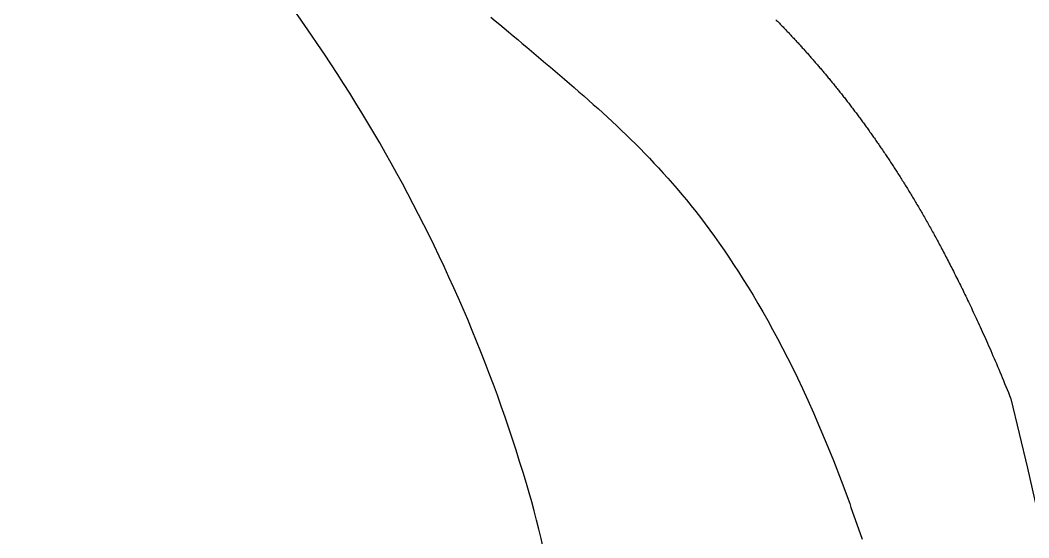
# Model space of a CAD drawing. Header units: inches. Extents: x 62745 to 64469, y 7520 to 8963.
# Drawn here: x 62831.1 to 62837.56, y 8069.57 to 8072.89 of the extents above; entities that cross this region are included whole.
import ezdxf

# ---------------------------------------------------------------- set-up
doc = ezdxf.new("R2010")
doc.units = ezdxf.units.IN
doc.header["$MEASUREMENT"] = 0
doc.layers.add('2', color=2, linetype='Continuous')

msp = doc.modelspace()

# ---------------------------------------------------------------- linework, layer by layer
at = {"layer": '2'}
msp.add_lwpolyline([(62827.52455311, 8068.70594832, 0.0587518675), (62828.94583703, 8066.80086682, 0.0723410841), (62830.4639408, 8065.6030046, 0.1066170544), (62832.18579425, 8065.04923086, 0.1568512197), (62833.40332849, 8065.31183577, 0.1568512197), (62834.23951814, 8066.2349489, 0.1066170544), (62834.62086274, 8068.0030046, 0.0723410841), (62834.34253551, 8069.91665214, 0.0587518675), (62833.40332849, 8072.10006087, 0.0587518675), (62831.98204457, 8074.00514238, 0.0723410841), (62830.4639408, 8075.2030046, 0.1066170544), (62828.74208736, 8075.75677833, 0.1568512197), (62827.52455311, 8075.49417342, 0.1568512197), (62826.68836346, 8074.57106029, 0.1066170544), (62826.30701886, 8072.8030046, 0.0723410841), (62826.58534609, 8070.88935705, 0.0587518675)], format="xyb", close=True, dxfattribs=at)
for points in [[(62834.11494519, 8072.90637319), (62834.14300174, 8072.88311053), (62834.17127415, 8072.85961968), (62834.19976061, 8072.83590118), (62834.22845934, 8072.81195556), (62834.25736853, 8072.78778335), (62834.28648638, 8072.76338509), (62834.31581109, 8072.73876129), (62834.34534085, 8072.7139125), (62834.37507058, 8072.68884129), (62834.404982, 8072.66355835), (62834.43505352, 8072.63807643), (62834.46526359, 8072.61240826), (62834.49559062, 8072.5865666), (62834.52601305, 8072.56056417), (62834.5565093, 8072.53441371), (62834.58705779, 8072.50812798), (62834.61763757, 8072.48171638), (62834.64823007, 8072.45517506), (62834.67881736, 8072.42849684), (62834.70938148, 8072.40167455), (62834.73990449, 8072.374701), (62834.77036845, 8072.34756903), (62834.80075541, 8072.32027146), (62834.83104742, 8072.2928011), (62834.86123102, 8072.26514655), (62834.89131066, 8072.23727946), (62834.9212953, 8072.20916725), (62834.95119387, 8072.18077734), (62834.98101531, 8072.15207716), (62835.01076856, 8072.12303411), (62835.04046258, 8072.09361563), (62835.07010628, 8072.06378913), (62835.0997092, 8072.03352092), (62835.12928306, 8072.00277279), (62835.15884021, 8071.97150543), (62835.18839294, 8071.93967953), (62835.21795358, 8071.90725578), (62835.24753445, 8071.87419485), (62835.27714786, 8071.84045744), (62835.30680613, 8071.80600423), (62835.33652063, 8071.77079569), (62835.36629891, 8071.73479141), (62835.39614758, 8071.69795078), (62835.42607324, 8071.66023317), (62835.45608251, 8071.62159796), (62835.48618198, 8071.58200454), (62835.51637826, 8071.54141229), (62835.54667796, 8071.49978057), (62835.57708657, 8071.45706892), (62835.60760511, 8071.41323737), (62835.63823347, 8071.36824612), (62835.66897156, 8071.32205534), (62835.69981928, 8071.27462523), (62835.73077653, 8071.22591595), (62835.76184322, 8071.1758877), (62835.79301924, 8071.12450067), (62835.82430358, 8071.07171548), (62835.85569151, 8071.01749463), (62835.88717739, 8070.96180102), (62835.91875558, 8070.90459761), (62835.95042044, 8070.84584731), (62835.98216633, 8070.78551305), (62836.01398759, 8070.72355778), (62836.04587861, 8070.65994441), (62836.07794174, 8070.59434243), (62836.11071148, 8070.52524755), (62836.14483034, 8070.45086204), (62836.18094082, 8070.36938815), (62836.21968542, 8070.27902815), (62836.26170667, 8070.1779843), (62836.30764705, 8070.06445886), (62836.35814908, 8069.9366541), (62836.41286018, 8069.78938466), (62836.42020126, 8069.76444199)], [(62835.93993174, 8072.89035192), (62835.94445404, 8072.88572558), (62835.94897866, 8072.88108743), (62835.95350557, 8072.87643741), (62835.95803476, 8072.87177546), (62835.96256622, 8072.86710153), (62835.96709994, 8072.86241556), (62835.97163589, 8072.8577175), (62835.97617406, 8072.8530073), (62835.98071444, 8072.8482849), (62835.98525702, 8072.84355024), (62835.98980178, 8072.83880327), (62835.9943487, 8072.83404393), (62835.99889777, 8072.82927217), (62836.00344897, 8072.82448794), (62836.0080023, 8072.81969118), (62836.01255773, 8072.81488184), (62836.01711525, 8072.81005985), (62836.02167485, 8072.80522517), (62836.02623651, 8072.80037774), (62836.03080021, 8072.79551751), (62836.03536595, 8072.79064442), (62836.03993371, 8072.78575841), (62836.04450347, 8072.78085944), (62836.04907522, 8072.77594744), (62836.05364894, 8072.77102236), (62836.05822462, 8072.76608415), (62836.06280224, 8072.76113275), (62836.0673818, 8072.75616811), (62836.07196327, 8072.75119017), (62836.07654663, 8072.74619887), (62836.08113189, 8072.74119417), (62836.08571901, 8072.73617601), (62836.09030799, 8072.73114433), (62836.09489882, 8072.72609907), (62836.09949147, 8072.72104019), (62836.10408593, 8072.71596763), (62836.10868218, 8072.71088132), (62836.11328022, 8072.70578123), (62836.11788003, 8072.70066729), (62836.1224816, 8072.69553945), (62836.1270849, 8072.69039765), (62836.13168992, 8072.68524184), (62836.13629665, 8072.68007197), (62836.14090508, 8072.67488797), (62836.14551519, 8072.6696898), (62836.15012696, 8072.66447739), (62836.15474039, 8072.6592507), (62836.15935545, 8072.65400967), (62836.16397213, 8072.64875425), (62836.16859041, 8072.64348437), (62836.17321029, 8072.63819999), (62836.17783175, 8072.63290105), (62836.18245476, 8072.62758749), (62836.18707933, 8072.62225926), (62836.19170543, 8072.61691631), (62836.19633304, 8072.61155858), (62836.20096216, 8072.60618601), (62836.20559277, 8072.60079856), (62836.21022486, 8072.59539616), (62836.2148584, 8072.58997876), (62836.21949339, 8072.58454631), (62836.22412981, 8072.57909875), (62836.22876764, 8072.57363602), (62836.23340687, 8072.56815808), (62836.23804749, 8072.56266486), (62836.24268949, 8072.55715631), (62836.24733283, 8072.55163238), (62836.25197753, 8072.54609302), (62836.25662354, 8072.54053816), (62836.26127087, 8072.53496775), (62836.2659195, 8072.52938174), (62836.27056941, 8072.52378007), (62836.2752206, 8072.51816269), (62836.27987303, 8072.51252954), (62836.2845267, 8072.50688057), (62836.2891816, 8072.50121572), (62836.29383771, 8072.49553494), (62836.29849501, 8072.48983818), (62836.3031535, 8072.48412537), (62836.30781315, 8072.47839646), (62836.31247395, 8072.47265141), (62836.31713589, 8072.46689015), (62836.32179895, 8072.46111262), (62836.32646311, 8072.45531878), (62836.33112837, 8072.44950857), (62836.33579471, 8072.44368194), (62836.34046211, 8072.43783882), (62836.34513056, 8072.43197917), (62836.34980004, 8072.42610292), (62836.35447054, 8072.42021004), (62836.35914204, 8072.41430045), (62836.36381454, 8072.4083741), (62836.36848801, 8072.40243095), (62836.37316244, 8072.39647093), (62836.37783781, 8072.39049399), (62836.38251412, 8072.38450008), (62836.38719134, 8072.37848914), (62836.39186947, 8072.37246111), (62836.39654848, 8072.36641595), (62836.40122836, 8072.36035359), (62836.4059091, 8072.35427398), (62836.41059069, 8072.34817707), (62836.4152731, 8072.3420628), (62836.41995632, 8072.33593112), (62836.42464035, 8072.32978196), (62836.42932515, 8072.32361529), (62836.43401073, 8072.31743104), (62836.43869706, 8072.31122915), (62836.44338413, 8072.30500957), (62836.44807193, 8072.29877226), (62836.45276044, 8072.29251714), (62836.45744964, 8072.28624417), (62836.46213952, 8072.2799533), (62836.46683008, 8072.27364446), (62836.47152128, 8072.26731761), (62836.47621312, 8072.26097268), (62836.48090558, 8072.25460963), (62836.48559865, 8072.2482284), (62836.49029232, 8072.24182892), (62836.49498656, 8072.23541116), (62836.49968136, 8072.22897505), (62836.50437672, 8072.22252054), (62836.50907261, 8072.21604758), (62836.51376902, 8072.2095561), (62836.51846593, 8072.20304606), (62836.52316334, 8072.19651739), (62836.52786122, 8072.18997005), (62836.53255956, 8072.18340399), (62836.53725834, 8072.17681913), (62836.54195756, 8072.17021544), (62836.5466572, 8072.16359285), (62836.55135724, 8072.15695131), (62836.55605766, 8072.15029076), (62836.56075846, 8072.14361116), (62836.56545962, 8072.13691244), (62836.57016112, 8072.13019455), (62836.57486295, 8072.12345744), (62836.57956509, 8072.11670105), (62836.58426753, 8072.10992532), (62836.58897026, 8072.1031302), (62836.59367326, 8072.09631565), (62836.59837651, 8072.08948159), (62836.60308, 8072.08262798), (62836.60778372, 8072.07575476), (62836.61248765, 8072.06886188), (62836.61719178, 8072.06194928), (62836.62189609, 8072.0550169), (62836.62660057, 8072.0480647), (62836.63130519, 8072.04109262), (62836.63600996, 8072.0341006), (62836.64071485, 8072.02708858), (62836.64541985, 8072.02005652), (62836.65012494, 8072.01300436), (62836.65483011, 8072.00593204), (62836.65953535, 8071.99883951), (62836.66424064, 8071.99172671), (62836.66894596, 8071.98459359), (62836.6736513, 8071.97744009), (62836.67835665, 8071.97026616), (62836.68306198, 8071.96307174), (62836.6877673, 8071.95585679), (62836.69247258, 8071.94862123), (62836.6971778, 8071.94136503), (62836.70188295, 8071.93408812), (62836.70658803, 8071.92679045), (62836.711293, 8071.91947196), (62836.71599787, 8071.91213261), (62836.72070261, 8071.90477233), (62836.7254072, 8071.89739106), (62836.73011164, 8071.88998877), (62836.73481591, 8071.88256538), (62836.73952, 8071.87512085), (62836.74422388, 8071.86765512), (62836.74892756, 8071.86016813), (62836.753631, 8071.85265984), (62836.7583342, 8071.84513018), (62836.76303713, 8071.8375791), (62836.7677398, 8071.83000655), (62836.77244218, 8071.82241247), (62836.77714425, 8071.8147968), (62836.78184601, 8071.8071595), (62836.78654745, 8071.79950047), (62836.79124864, 8071.79181948), (62836.79594966, 8071.78411627), (62836.80065057, 8071.77639059), (62836.80535148, 8071.76864217), (62836.81005244, 8071.76087074), (62836.81475354, 8071.75307605), (62836.81945487, 8071.74525783), (62836.82415655, 8071.73741569), (62836.82885899, 8071.72954867), (62836.83356263, 8071.72165568), (62836.83826792, 8071.71373563), (62836.84297533, 8071.70578744), (62836.8476853, 8071.69781001), (62836.85239828, 8071.68980225), (62836.85711473, 8071.68176308), (62836.86183512, 8071.67369137), (62836.86655998, 8071.66558586), (62836.87128984, 8071.65744525), (62836.87602527, 8071.64926824), (62836.8807668, 8071.64105354), (62836.88551499, 8071.63279986), (62836.89027037, 8071.62450588), (62836.8950335, 8071.61617033), (62836.89980492, 8071.6077919), (62836.90458517, 8071.59936929), (62836.90937481, 8071.59090121), (62836.91417438, 8071.58238637), (62836.91898442, 8071.57382346), (62836.92380549, 8071.56521118), (62836.92863813, 8071.55654825), (62836.93348287, 8071.54783337), (62836.93834028, 8071.53906523), (62836.9432109, 8071.53024255), (62836.94809527, 8071.52136402), (62836.95299394, 8071.51242835), (62836.95790746, 8071.50343424), (62836.96283637, 8071.4943804), (62836.96778122, 8071.48526553), (62836.97274255, 8071.47608833), (62836.97772091, 8071.46684751), (62836.98271685, 8071.45754176), (62836.98773092, 8071.4481698), (62836.99276365, 8071.43873033), (62836.9978156, 8071.42922204), (62837.00288731, 8071.41964365), (62837.00797933, 8071.40999385), (62837.01309221, 8071.40027136), (62837.01822649, 8071.39047486), (62837.02338271, 8071.38060307), (62837.02856143, 8071.3706547), (62837.03376319, 8071.36062843), (62837.03898853, 8071.35052298), (62837.04423801, 8071.34033706), (62837.04951217, 8071.33006935), (62837.05481155, 8071.31971857), (62837.0601367, 8071.30928343), (62837.06548817, 8071.29876261), (62837.0708665, 8071.28815484), (62837.07627225, 8071.2774588), (62837.08170595, 8071.26667321), (62837.08716815, 8071.25579676), (62837.0926594, 8071.24482816), (62837.09818025, 8071.23376612), (62837.10373125, 8071.22260927), (62837.10931298, 8071.21135596), (62837.11492605, 8071.20000449), (62837.12057105, 8071.18855315), (62837.12624858, 8071.17700023), (62837.13195923, 8071.16534402), (62837.13770361, 8071.15358281), (62837.1434823, 8071.14171488), (62837.14929594, 8071.12973826), (62837.15514528, 8071.11764986), (62837.16103114, 8071.10544631), (62837.1669543, 8071.09312425), (62837.17291557, 8071.08068033), (62837.17891574, 8071.06811117), (62837.18495561, 8071.05541342), (62837.19103597, 8071.04258371), (62837.19715764, 8071.02961862), (62837.20332145, 8071.01651443), (62837.20952825, 8071.00326738), (62837.21577888, 8070.98987368), (62837.2220742, 8070.97632956), (62837.22841505, 8070.96263124), (62837.23480229, 8070.94877496), (62837.24123675, 8070.93475693), (62837.24771929, 8070.92057338), (62837.25425076, 8070.90622053), (62837.26083199, 8070.89169461), (62837.26746385, 8070.87699185), (62837.27414717, 8070.86210846), (62837.28088281, 8070.84704068), (62837.28767161, 8070.83178472), (62837.29451442, 8070.81633682), (62837.30141209, 8070.80069319), (62837.30836547, 8070.78485007), (62837.3153754, 8070.76880367), (62837.32244274, 8070.75255022), (62837.32956832, 8070.73608594), (62837.33675301, 8070.71940707), (62837.34399764, 8070.70250982), (62837.35130306, 8070.68539042), (62837.35867012, 8070.6680451), (62837.36609967, 8070.65047007), (62837.37359256, 8070.63266157), (62837.38114963, 8070.61461582), (62837.38877174, 8070.59632904), (62837.39645973, 8070.57779746), (62837.40421444, 8070.55901729), (62837.41203673, 8070.53998478), (62837.41992744, 8070.52069614), (62837.42788743, 8070.50114759), (62837.43591753, 8070.48133537), (62837.44434817, 8070.46043505)], [(62837.44434817, 8070.46043505), (62837.55015934, 8070.01541314), (62837.63478219, 8069.63739063)], [(62836.42020126, 8069.76444199), (62836.45818617, 8069.65596484), (62836.49118695, 8069.56077991)]]:
    msp.add_lwpolyline(points, dxfattribs=at)

doc.saveas('drawing.dxf')
